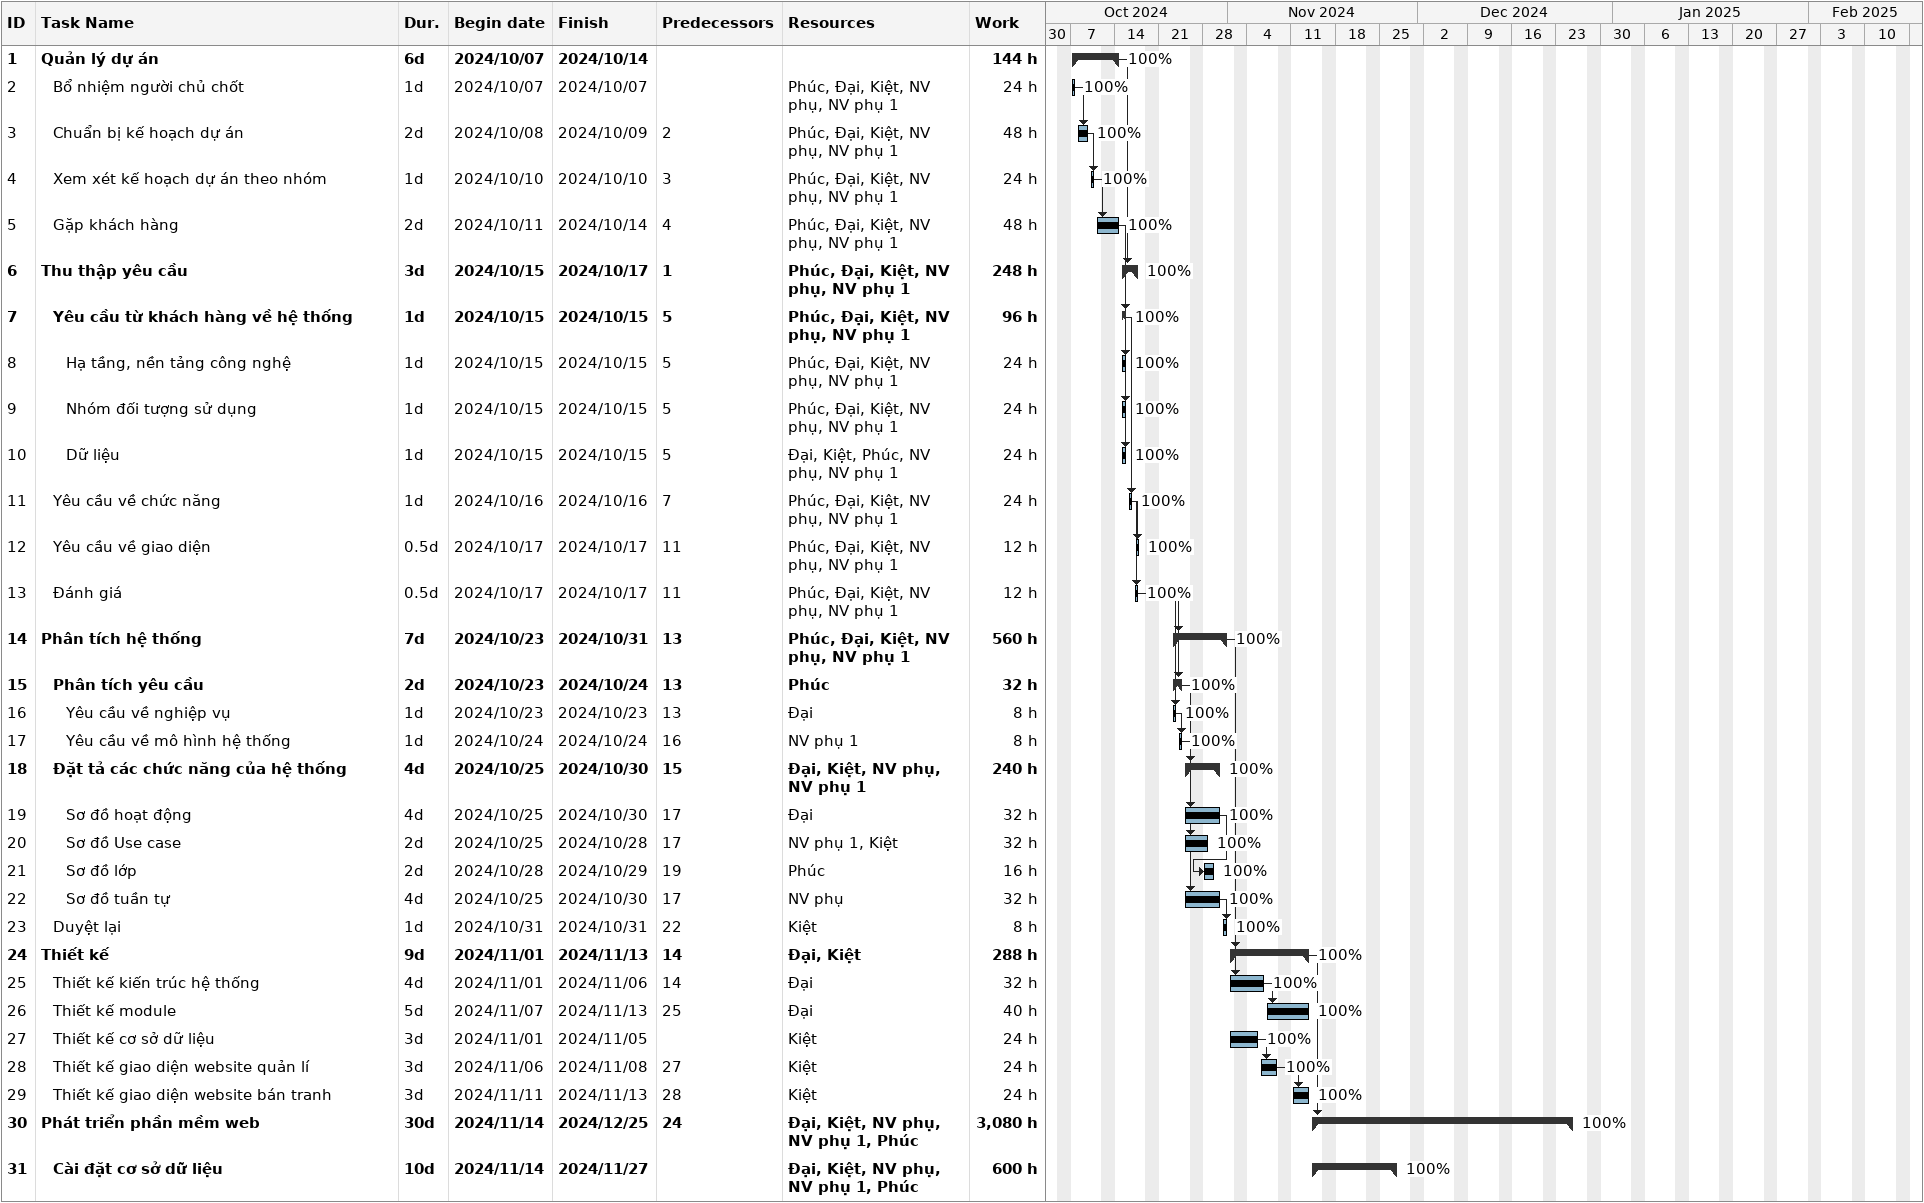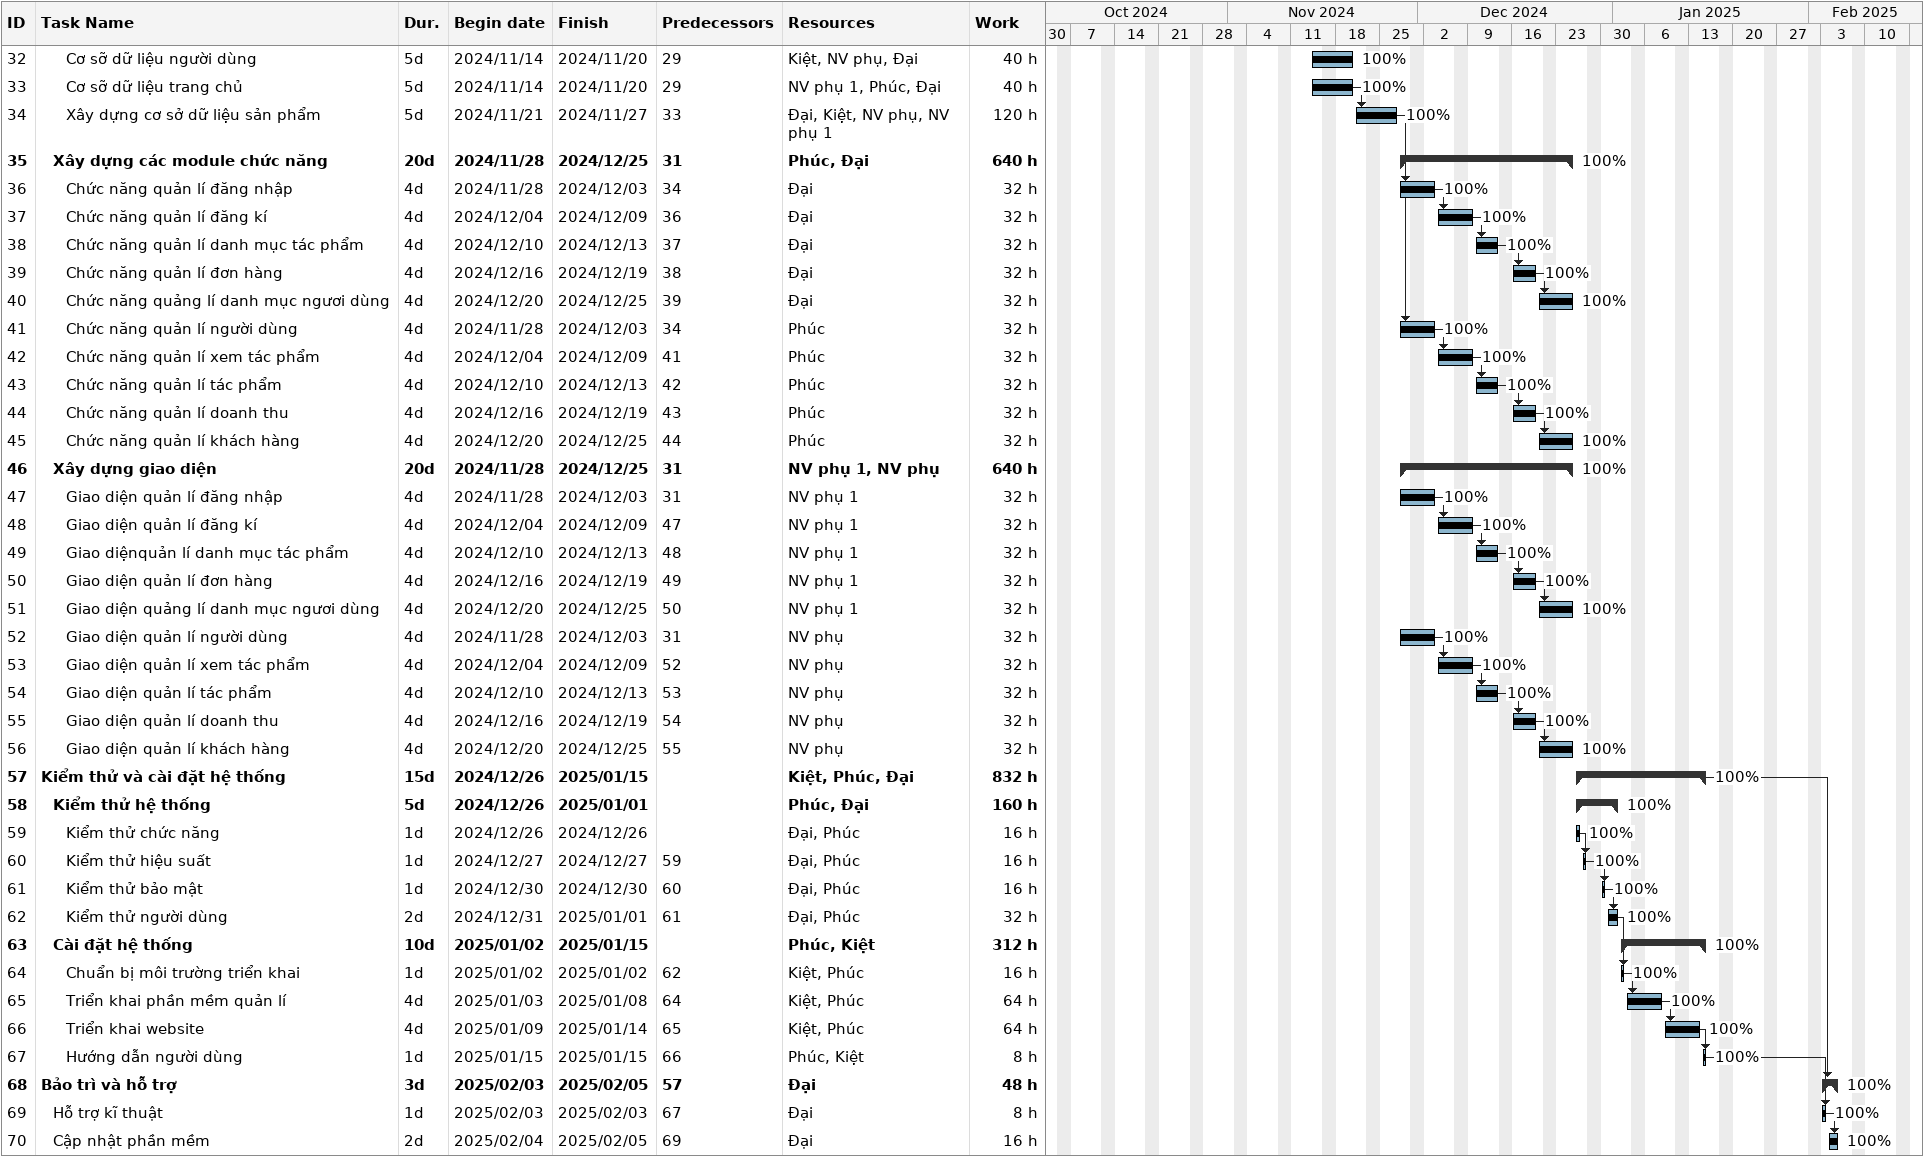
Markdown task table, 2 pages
| ID | Level | Task | Duration | Start | Finish | Predecessors | Resources | % complete | Work (h) |
|---|---|---|---|---|---|---|---|---|---|
| 1 | 1 | **Quản lý dự án** | 6d | 2024-10-07 | 2024-10-14 |  |  | 100 | 144 |
| 2 | 2 | Bổ nhiệm người chủ chốt | 1d | 2024-10-07 | 2024-10-07 |  | Phúc, Đại, Kiệt, NV phụ, NV phụ 1 | 100 | 24 |
| 3 | 2 | Chuẩn bị kế hoạch dự án | 2d | 2024-10-08 | 2024-10-09 | 2 | Phúc, Đại, Kiệt, NV phụ, NV phụ 1 | 100 | 48 |
| 4 | 2 | Xem xét kế hoạch dự án theo nhóm | 1d | 2024-10-10 | 2024-10-10 | 3 | Phúc, Đại, Kiệt, NV phụ, NV phụ 1 | 100 | 24 |
| 5 | 2 | Gặp khách hàng | 2d | 2024-10-11 | 2024-10-14 | 4 | Phúc, Đại, Kiệt, NV phụ, NV phụ 1 | 100 | 48 |
| 6 | 1 | **Thu thập yêu cầu** | 3d | 2024-10-15 | 2024-10-17 | 1 | Phúc, Đại, Kiệt, NV phụ, NV phụ 1 | 100 | 248 |
| 7 | 2 | **Yêu cầu từ khách hàng về hệ thống** | 1d | 2024-10-15 | 2024-10-15 | 5 | Phúc, Đại, Kiệt, NV phụ, NV phụ 1 | 100 | 96 |
| 8 | 3 | Hạ tầng, nền tảng công nghệ | 1d | 2024-10-15 | 2024-10-15 | 5 | Phúc, Đại, Kiệt, NV phụ, NV phụ 1 | 100 | 24 |
| 9 | 3 | Nhóm đối tượng sử dụng | 1d | 2024-10-15 | 2024-10-15 | 5 | Phúc, Đại, Kiệt, NV phụ, NV phụ 1 | 100 | 24 |
| 10 | 3 | Dữ liệu | 1d | 2024-10-15 | 2024-10-15 | 5 | Đại, Kiệt, Phúc, NV phụ, NV phụ 1 | 100 | 24 |
| 11 | 2 | Yêu cầu về chức năng | 1d | 2024-10-16 | 2024-10-16 | 7 | Phúc, Đại, Kiệt, NV phụ, NV phụ 1 | 100 | 24 |
| 12 | 2 | Yêu cầu về giao diện | 0.5d | 2024-10-17 | 2024-10-17 | 11 | Phúc, Đại, Kiệt, NV phụ, NV phụ 1 | 100 | 12 |
| 13 | 2 | Đánh giá | 0.5d | 2024-10-17 | 2024-10-17 | 11 | Phúc, Đại, Kiệt, NV phụ, NV phụ 1 | 100 | 12 |
| 14 | 1 | **Phân tích hệ thống** | 7d | 2024-10-23 | 2024-10-31 | 13 | Phúc, Đại, Kiệt, NV phụ, NV phụ 1 | 100 | 560 |
| 15 | 2 | **Phân tích yêu cầu** | 2d | 2024-10-23 | 2024-10-24 | 13 | Phúc | 100 | 32 |
| 16 | 3 | Yêu cầu về nghiệp vụ | 1d | 2024-10-23 | 2024-10-23 | 13 | Đại | 100 | 8 |
| 17 | 3 | Yêu cầu về mô hình hệ thống | 1d | 2024-10-24 | 2024-10-24 | 16 | NV phụ 1 | 100 | 8 |
| 18 | 2 | **Đặt tả các chức năng của hệ thống** | 4d | 2024-10-25 | 2024-10-30 | 15 | Đại, Kiệt, NV phụ, NV phụ 1 | 100 | 240 |
| 19 | 3 | Sơ đồ hoạt động | 4d | 2024-10-25 | 2024-10-30 | 17 | Đại | 100 | 32 |
| 20 | 3 | Sơ đồ Use case | 2d | 2024-10-25 | 2024-10-28 | 17 | NV phụ 1, Kiệt | 100 | 32 |
| 21 | 3 | Sơ đồ lớp | 2d | 2024-10-28 | 2024-10-29 | 19 | Phúc | 100 | 16 |
| 22 | 3 | Sơ đồ tuần tự | 4d | 2024-10-25 | 2024-10-30 | 17 | NV phụ | 100 | 32 |
| 23 | 2 | Duyệt lại | 1d | 2024-10-31 | 2024-10-31 | 22 | Kiệt | 100 | 8 |
| 24 | 1 | **Thiết kế** | 9d | 2024-11-01 | 2024-11-13 | 14 | Đại, Kiệt | 100 | 288 |
| 25 | 2 | Thiết kế kiến trúc hệ thống | 4d | 2024-11-01 | 2024-11-06 | 14 | Đại | 100 | 32 |
| 26 | 2 | Thiết kế module | 5d | 2024-11-07 | 2024-11-13 | 25 | Đại | 100 | 40 |
| 27 | 2 | Thiết kế cơ sở dữ liệu | 3d | 2024-11-01 | 2024-11-05 |  | Kiệt | 100 | 24 |
| 28 | 2 | Thiết kế giao diện website quản lí | 3d | 2024-11-06 | 2024-11-08 | 27 | Kiệt | 100 | 24 |
| 29 | 2 | Thiết kế giao diện website bán tranh | 3d | 2024-11-11 | 2024-11-13 | 28 | Kiệt | 100 | 24 |
| 30 | 1 | **Phát triển phần mềm web** | 30d | 2024-11-14 | 2024-12-25 | 24 | Đại, Kiệt, NV phụ, NV phụ 1, Phúc | 100 | 3080 |
| 31 | 2 | **Cài đặt cơ sở dữ liệu** | 10d | 2024-11-14 | 2024-11-27 |  | Đại, Kiệt, NV phụ, NV phụ 1, Phúc | 100 | 600 |
| 32 | 3 | Cơ sỡ dữ liệu người dùng | 5d | 2024-11-14 | 2024-11-20 | 29 | Kiệt, NV phụ, Đại | 100 | 40 |
| 33 | 3 | Cơ sỡ dữ liệu trang chủ | 5d | 2024-11-14 | 2024-11-20 | 29 | NV phụ 1, Phúc, Đại | 100 | 40 |
| 34 | 3 | Xây dựng cơ sở dữ liệu sản phẩm | 5d | 2024-11-21 | 2024-11-27 | 33 | Đại, Kiệt, NV phụ, NV phụ 1 | 100 | 120 |
| 35 | 2 | **Xây dựng các module chức năng** | 20d | 2024-11-28 | 2024-12-25 | 31 | Phúc, Đại | 100 | 640 |
| 36 | 3 | Chức năng quản lí đăng nhập | 4d | 2024-11-28 | 2024-12-03 | 34 | Đại | 100 | 32 |
| 37 | 3 | Chức năng quản lí đăng kí | 4d | 2024-12-04 | 2024-12-09 | 36 | Đại | 100 | 32 |
| 38 | 3 | Chức năng quản lí danh mục tác phẩm | 4d | 2024-12-10 | 2024-12-13 | 37 | Đại | 100 | 32 |
| 39 | 3 | Chức năng quản lí đơn hàng | 4d | 2024-12-16 | 2024-12-19 | 38 | Đại | 100 | 32 |
| 40 | 3 | Chức năng quảng lí danh mục ngươi dùng | 4d | 2024-12-20 | 2024-12-25 | 39 | Đại | 100 | 32 |
| 41 | 3 | Chức năng quản lí người dùng | 4d | 2024-11-28 | 2024-12-03 | 34 | Phúc | 100 | 32 |
| 42 | 3 | Chức năng quản lí xem tác phẩm | 4d | 2024-12-04 | 2024-12-09 | 41 | Phúc | 100 | 32 |
| 43 | 3 | Chức năng quản lí tác phẩm | 4d | 2024-12-10 | 2024-12-13 | 42 | Phúc | 100 | 32 |
| 44 | 3 | Chức năng quản lí doanh thu | 4d | 2024-12-16 | 2024-12-19 | 43 | Phúc | 100 | 32 |
| 45 | 3 | Chức năng quản lí khách hàng | 4d | 2024-12-20 | 2024-12-25 | 44 | Phúc | 100 | 32 |
| 46 | 2 | **Xây dựng giao diện** | 20d | 2024-11-28 | 2024-12-25 | 31 | NV phụ 1, NV phụ | 100 | 640 |
| 47 | 3 | Giao diện quản lí đăng nhập | 4d | 2024-11-28 | 2024-12-03 | 31 | NV phụ 1 | 100 | 32 |
| 48 | 3 | Giao diện quản lí đăng kí | 4d | 2024-12-04 | 2024-12-09 | 47 | NV phụ 1 | 100 | 32 |
| 49 | 3 | Giao diệnquản lí danh mục tác phẩm | 4d | 2024-12-10 | 2024-12-13 | 48 | NV phụ 1 | 100 | 32 |
| 50 | 3 | Giao diện quản lí đơn hàng | 4d | 2024-12-16 | 2024-12-19 | 49 | NV phụ 1 | 100 | 32 |
| 51 | 3 | Giao diện quảng lí danh mục ngươi dùng | 4d | 2024-12-20 | 2024-12-25 | 50 | NV phụ 1 | 100 | 32 |
| 52 | 3 | Giao diện quản lí người dùng | 4d | 2024-11-28 | 2024-12-03 | 31 | NV phụ | 100 | 32 |
| 53 | 3 | Giao diện quản lí xem tác phẩm | 4d | 2024-12-04 | 2024-12-09 | 52 | NV phụ | 100 | 32 |
| 54 | 3 | Giao diện quản lí tác phẩm | 4d | 2024-12-10 | 2024-12-13 | 53 | NV phụ | 100 | 32 |
| 55 | 3 | Giao diện quản lí doanh thu | 4d | 2024-12-16 | 2024-12-19 | 54 | NV phụ | 100 | 32 |
| 56 | 3 | Giao diện quản lí khách hàng | 4d | 2024-12-20 | 2024-12-25 | 55 | NV phụ | 100 | 32 |
| 57 | 1 | **Kiểm thử và cài đặt hệ thống** | 15d | 2024-12-26 | 2025-01-15 |  | Kiệt, Phúc, Đại | 100 | 832 |
| 58 | 2 | **Kiểm thử hệ thống** | 5d | 2024-12-26 | 2025-01-01 |  | Phúc, Đại | 100 | 160 |
| 59 | 3 | Kiểm thử chức năng | 1d | 2024-12-26 | 2024-12-26 |  | Đại, Phúc | 100 | 16 |
| 60 | 3 | Kiểm thử hiệu suất | 1d | 2024-12-27 | 2024-12-27 | 59 | Đại, Phúc | 100 | 16 |
| 61 | 3 | Kiểm thử bảo mật | 1d | 2024-12-30 | 2024-12-30 | 60 | Đại, Phúc | 100 | 16 |
| 62 | 3 | Kiểm thử người dùng | 2d | 2024-12-31 | 2025-01-01 | 61 | Đại, Phúc | 100 | 32 |
| 63 | 2 | **Cài đặt hệ thống** | 10d | 2025-01-02 | 2025-01-15 |  | Phúc, Kiệt | 100 | 312 |
| 64 | 3 | Chuẩn bị môi trường triển khai | 1d | 2025-01-02 | 2025-01-02 | 62 | Kiệt, Phúc | 100 | 16 |
| 65 | 3 | Triển khai phần mềm quản lí | 4d | 2025-01-03 | 2025-01-08 | 64 | Kiệt, Phúc | 100 | 64 |
| 66 | 3 | Triển khai website | 4d | 2025-01-09 | 2025-01-14 | 65 | Kiệt, Phúc | 100 | 64 |
| 67 | 3 | Hướng dẫn người dùng | 1d | 2025-01-15 | 2025-01-15 | 66 | Phúc, Kiệt | 100 | 8 |
| 68 | 1 | **Bảo trì và hỗ trợ** | 3d | 2025-02-03 | 2025-02-05 | 57 | Đại | 100 | 48 |
| 69 | 2 | Hỗ trợ kĩ thuật | 1d | 2025-02-03 | 2025-02-03 | 67 | Đại | 100 | 8 |
| 70 | 2 | Cập nhật phần mềm | 2d | 2025-02-04 | 2025-02-05 | 69 | Đại | 100 | 16 |
